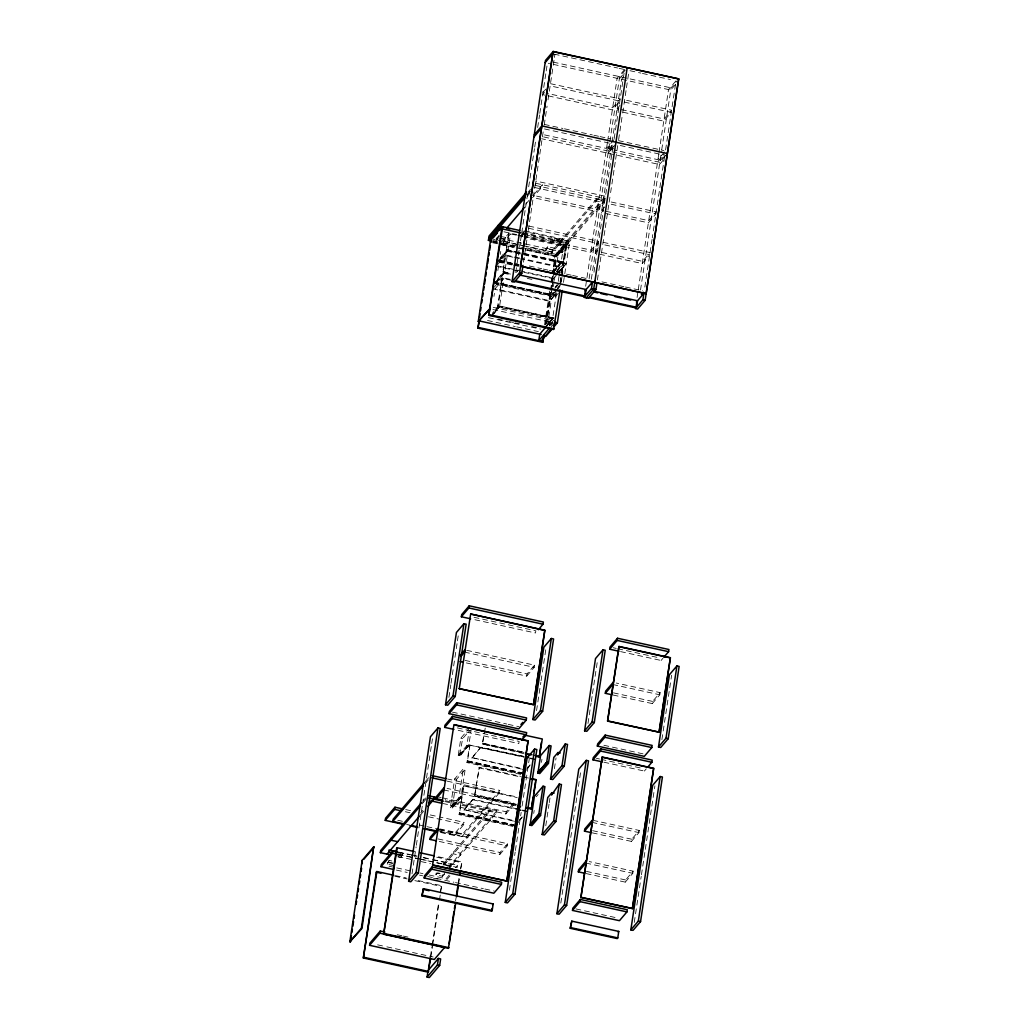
<?xml version="1.0" encoding="UTF-8"?>
<svg xmlns="http://www.w3.org/2000/svg" width="1029" height="1029" viewBox="0 0 1029 1029"><rect width="100%" height="100%" fill="white"/><g stroke="black" fill="none" stroke-linecap="round" stroke-linejoin="round"><path stroke-width="0.75" stroke-dasharray="5 3.75" d="M393.888 865.633L387.213 864.167L389.181 860.385L391.843 860.977M387.213 864.167L389.181 860.385M398.069 857.028L400.744 857.607L402.699 853.826L396.024 852.372M400.744 857.607L402.699 853.826M497.11 237.673L496.775 239.847L501.432 240.863M497.084 239.821L499.052 236.04L498.769 237.84M493.946 296.403L494.409 293.342M497.856 270.524L498.525 266.099L507.194 255.951L504.737 272.209L496.068 282.358M500.3 254.395L500.737 251.436M505.728 237.493L503.76 241.288L505.728 237.493L500.377 236.336M412.024 873.827L416.115 846.816M416.346 845.233L419.948 821.399M420.192 819.817L422.353 805.514M422.597 803.932L430.289 753.087M430.521 751.504L431.485 745.15M431.73 743.555L432.45 738.796M547.492 325.305L553.268 318.553L497.65 306.385L497.895 305.6L553.358 317.768L546.425 325.897M510.474 274.087L502.782 272.415L503.04 271.63L510.718 273.302M514.178 252.092L506.127 250.369L506.371 249.571L563.223 262.009L562.979 262.794M510.062 279.322L502.384 277.637L498.023 306.436L492.75 312.623M519.632 258.022L505.805 254.999L503.168 272.466L495 282.036M498.975 306.05L493.11 313.421M504.12 272.08L496.325 281.702M507.451 250.034L500.621 258.523M499.129 306.539L492.286 314.051M504.274 272.556L495.451 282.229M507.606 250.51L498.782 260.183M448.901 697.405L450.805 684.825M451.036 683.256L457.223 642.405M457.455 640.835L458.407 634.546M515.722 272.569L520.288 242.381M520.533 240.799L521.497 234.445M521.729 232.85L525.33 209.028M525.575 207.434L527.504 194.725M528.7 186.776L534.463 148.652M534.707 147.07L535.672 140.716M537.665 127.506L539.569 114.939M539.801 113.37L545.987 72.506M546.219 70.937L547.171 64.647M523.478 262.189L528.044 232.001M528.276 230.419L531.877 206.585M532.122 205.003L533.086 198.648M533.318 197.053L539.569 155.752M539.813 154.157L543.415 130.336M544.225 124.998L547.068 106.141M548.02 99.864L554.207 59M554.438 57.431L554.914 54.293M535.337 185.413L535.993 181.078L605.206 196.217L604.55 200.552L557.628 255.501L516.815 246.574M435.91 874.817L436.18 873.016L442.856 874.47L442.586 876.284L435.91 874.817L437.595 872.849L444.271 874.303L444.541 872.502M540.328 188.86L540.649 186.686M460.941 797.385L452.181 808.125L450.329 807.726L454.677 778.927L463.346 768.792L465.198 769.19L461.031 796.78L451.654 807.392L460.941 797.385L451.654 807.392M468.812 745.343L459.526 755.35L468.812 745.343L460.053 756.083L458.201 755.685L460.838 738.205L468.542 729.188M459.526 755.35L468.902 744.739L471.128 729.947M452.361 806.929L456.529 779.339L465.198 769.19M459.616 754.746L462.69 738.616L469.43 730.731M430.495 956.263L431.948 946.731M432.18 945.136L438.676 902.253M440.116 892.722L441.634 885.699L415.42 879.975M444.721 863.022L444.451 864.823L451.126 866.289L451.397 864.476L444.721 863.022L443.036 864.99M430.829 957.189L432.502 946.063M432.746 944.481L439.229 901.584M439.473 900.002L441.634 885.699M449.223 875.036L446.097 878.702L445.763 880.875L449.943 875.988M450.329 807.726L458.985 797.578L463.346 768.792M458.201 755.685L466.857 745.536L469.018 731.246M440.618 832.487L454.458 835.509L454.792 833.349L464.169 822.351L439.563 816.975M460.323 797.243L461.031 796.78M512.866 826.403L459.088 814.646L463.436 785.847L517.69 797.063M520.738 774.361L466.96 762.592L469.597 745.125L523.851 756.341M516.339 826.107L459.487 813.669L463.912 785.294M524.211 774.065L467.359 761.627L470.073 744.572M459.088 814.646L459.641 813.489L513.432 825.258M466.96 762.592L467.513 761.447L521.291 773.203M546.052 248.671L545.782 250.471L547.75 246.69L554.412 248.143L554.142 249.957L552.457 251.938L552.727 250.124L546.052 248.671L547.75 246.69M513.51 821.091L464.105 809.669L473.018 799.224L516.326 808.704M521.369 769.049L471.977 757.627L480.89 747.183L524.198 756.649M432.9 859.858L457.571 865.26L457.249 867.434L418.404 858.739M440.489 831.856L462.021 836.577L462.355 834.403L499.888 790.452L447.602 779.017M454.458 835.509L463.847 824.525L464.169 822.351M552.972 249.893L552.637 252.054L526.256 246.291M554.592 238.664L552.637 242.445L554.592 238.664L561.268 240.13L559.313 243.912L559.583 242.098M455.615 900.722L456.091 897.545M458.252 883.242L459.217 876.888M460.413 868.952L461.944 861.929L435.73 856.205M458.574 884.168L459.539 877.814M460.979 868.283L461.944 861.929M544.534 324.894L548.251 300.365L556.908 290.217M549.666 291.027L549.216 293.985L551.145 291.721M551.004 282.152L551.673 277.714L555.711 273.097M464.015 810.273L473.018 799.224M471.887 758.219L480.89 747.183M549.589 294.243L551.66 292.468M545.306 324.83L555.969 254.356L567.442 240.915L522.732 231.126M516.301 804.305L474.819 795.237L474.575 796.022L479.308 767.274L520.79 776.355M516.146 804.485L474.665 795.417L479.308 767.274M523.838 753.652L482.447 743.967L482.691 743.182L524.173 752.263M524.018 752.443L482.537 743.375L484.093 733.021M545.872 324.161L550.669 292.39M552.11 282.859L556.2 255.861M546.193 324.058L549.627 301.317L556.843 292.879M496.634 284.377L550.412 296.146L551.132 291.374M551.377 289.792L552.097 285.02M552.341 283.438L553.525 278.126L519.722 270.73M553.756 274.1L556.393 256.62L566.001 245.378L524.507 236.31M485.225 728.146L482.344 744.572M546.631 323.762L550.103 300.777L494.782 288.673M551.956 288.467L550.888 295.593L494.036 283.155M552.187 287.001L553.525 278.126M557.628 255.501L558.284 251.166L605.206 196.217M547.505 325.486L551.467 299.298L549.242 298.809L553.422 293.921L555.647 294.41L555.274 296.815L553.049 296.326L553.422 293.921M556.599 289.895L549.293 298.449L551.518 298.937L552.457 292.738M553.396 286.538L554.091 281.895M554.335 280.338L554.798 277.251L557.937 273.585M555.789 270.691L558.13 255.205L562.31 250.304L560.085 249.828L559.725 252.234L561.95 252.722L565.075 249.057L562.85 248.568L559.725 252.234M549.525 325.936L550.116 322.038M561.95 252.722L562.31 250.304M556.393 274.28L559.519 270.614L559.879 268.209L562.104 268.698L566.284 263.81L564.059 263.321L556.483 272.08M562.85 248.568L563.21 246.163M552.56 319.016L544.946 327.428M556.445 293.291L552.74 317.807L546.965 324.572M558.991 276.441L557.885 283.837L554.991 287.22M559.223 274.962L560.342 267.579M563.673 245.519L561.217 261.79L552.547 271.939L555.004 255.668L567.391 241.275L569.616 241.764L566.336 263.437L555.892 275.669M561.744 262.524L561.834 261.752L552.457 272.544M560.033 282.268L561.229 274.331M561.474 272.736L562.194 267.977L520.7 258.909M560.496 281.727L560.985 278.55M561.937 272.196L562.657 267.424L521.176 258.356M492.981 242.034L556.856 256.08L554.219 273.547L563.352 262.845L566.001 245.378M560.303 285.033L561.512 277.097M561.744 275.502L566.555 243.732L528.006 235.307M561.95 277.264L560.779 285.007L557.641 288.673M562.078 276.441L567.442 240.915M563.468 282.396L566.284 263.81M488.466 811.212L488.145 813.373L443.139 803.533M496.827 810.685L449.905 865.633L449.57 867.794L496.505 812.859L496.827 810.685L445.158 799.392M462.021 836.577L499.567 792.613L499.888 790.452M596.19 201.079L596.511 198.906M439.293 841.452L499.708 854.662L500.03 852.501L507.541 843.703L439.383 828.795M445.454 800.729L505.869 813.939L506.191 811.778L513.703 802.98L447.088 788.42M466.291 662.908L526.707 676.117L527.041 673.956L534.54 665.158L466.381 650.251M585.668 286.229L605.849 152.781L613.361 143.983L593.424 275.849M607.367 142.748L606.184 150.607L611.818 144.021M607.612 141.179L617.117 78.32L624.629 69.535L613.927 140.253M589.102 278.769L609.592 143.237M609.837 141.668L619.664 76.648L625.298 70.049M591.328 279.258L610.3 153.745L612.178 151.559M499.708 854.662L507.207 845.877L507.541 843.703M513.703 802.98L513.368 805.154L505.869 813.939M526.707 676.117L534.218 667.332L534.54 665.158M597.386 280.004L598.595 272.055M598.827 270.46L603.882 237.107M604.113 235.512L605.078 229.158M605.322 227.576L607.727 211.691M607.959 210.096L608.924 203.742L655.885 214.019L648.373 222.817L604.537 213.222M609.168 202.147L610.364 194.211M610.609 192.616L614.21 168.795M614.454 167.2L615.406 160.846M615.651 159.263L617.812 144.96M618.622 139.648L622.416 114.502M622.661 112.933L626.224 89.369M626.455 87.787L628.835 72.081M509.394 890.201L515.169 852.076M515.4 850.481L521.176 812.357M522.127 806.003L529.343 758.347M536.559 710.602L540.842 682.317M541.074 680.748L546.065 647.743M533.729 813.437L534.192 810.415M541.447 762.399L541.936 759.222M545.782 825.734L549.036 804.163M549.28 802.62L549.975 797.989M554.399 768.714L556.046 757.871M637.092 297.471L638.044 291.117M638.289 289.535L657.274 164.023L664.773 155.238L652.283 237.84M658.792 154.003L657.595 161.849L664.168 154.157M659.023 152.421L668.528 89.574L676.04 80.776L674.612 90.205M640.514 290.011L661.493 151.34M661.724 149.771L671.088 87.889L676.709 81.291M644.836 287.091L652.039 239.435M665.583 149.925L670.574 116.92M670.805 115.351L674.381 91.774M560.818 903.089L566.58 864.965M566.825 863.37L576.922 796.652M577.153 795.057L580.755 771.236M587.983 723.477L591.07 703.039M591.315 701.469L592.267 695.192M592.498 693.61L597.489 660.618M586.144 873.57L625.272 882.123L625.606 879.962L633.118 871.164L589.283 861.582M592.292 832.847L631.433 841.413L631.767 839.24L639.266 830.454L593.874 820.525M613.143 695.025L652.283 703.579L652.605 701.418L660.116 692.62L616.281 683.037M603.869 762.193L644.373 771.055L644.707 768.882M620.59 651.601L661.094 660.464L661.428 658.29M625.272 882.123L632.784 873.338L633.118 871.164M631.433 841.413L638.945 832.615L639.266 830.454M652.283 703.579L659.782 694.794L660.116 692.62M634.25 922.434L641.221 876.361M641.453 874.766L645.054 850.944M645.299 849.349L654.907 785.809M661.891 739.632L666.882 706.64M667.126 705.071L671.641 675.204M542.965 92.469L545.782 89.176M544.508 92.443L542.63 94.642L612.345 109.884L619.844 101.099L550.142 85.857M619.342 78.809L624.976 72.223M623.445 77.098L621.567 79.297L610.634 151.585L613.451 148.292M528.366 191.793L530.449 189.349M527.581 194.159L530.398 190.854M527.041 195.124L530.154 191.484M527.26 196.32L530.076 193.028M499.284 235.126L495.412 239.654L495.09 241.815L497.985 238.419M525.755 204.128L528.867 200.488M534.051 194.417L542.347 184.705L542.013 186.879L533.717 196.59M500.969 242.51L509.149 232.953L506.5 250.42L498.332 259.99M619.934 105.395L617.117 108.688L664.091 118.965L671.59 110.18L624.629 99.903M501.856 244.053L510.525 233.905L508.069 250.163L499.399 260.311M616.795 110.862L618.673 108.662M506.371 249.571L516.97 252.118M521.42 234.882L523.298 232.683M505.805 254.999L496.673 265.688L518.192 270.395M521.098 237.043L523.915 233.75M614.017 139.648L606.505 148.446L543.003 134.555M503.04 271.63L510.564 273.482M608.409 151.096L613.104 145.603M495.978 282.962L504.647 272.814L495.888 283.567M610.956 149.411L613.773 146.118M608.075 153.27L615.586 144.472M494.216 287.207L502.384 277.637M495.103 288.75L503.773 278.602L499.592 306.192L490.936 316.327M675.448 84.558L670.754 90.05L548.277 63.271M516.532 272.325L518.41 270.125M497.895 305.6L554.592 318.218M491.798 315.813L499.502 306.783L493.637 314.154M565.435 246.651L569.616 241.764M604.55 207.073L601.746 210.379L648.707 220.643L656.219 211.858L609.245 201.581M601.412 212.54L603.29 210.34M552.367 273.135L561.834 261.919M553.075 272.672L561.744 262.356M563.223 262.009L518.5 252.452M555.763 272.736L552.624 276.402L554.85 276.891M556.805 271.515L564.111 262.961L566.336 263.437M558.335 272.492L562.657 267.424M664.49 151.996L657.93 159.688L614.094 150.093M665.454 155.752L659.821 162.338L542.669 136.716M663.255 160.112L659.499 164.511L541.653 138.735M551.57 291.914L549.036 295.182L551.917 291.799M555.609 287.348L557.692 285.046M555.519 287.953L558.413 284.403M550.412 296.146L553.769 292.21M557.628 287.696L559.557 285.445M556.548 290.255L559.673 286.589M553.049 296.326L556.187 292.66M551.518 298.937L556.74 292.828M555.274 296.815L558.4 293.149M595.585 251.089L598.402 247.796M598.068 249.97L595.251 253.263L642.225 263.54L649.723 254.742L602.762 244.478M544.856 328.032L553.268 318.373M549.602 325.061L553.448 320.546M550.271 324.945L552.341 322.527M550.747 325.691L552.817 323.26M550.952 327.235L554.091 323.569M425.466 781.423L428.591 777.757M426.186 782.362L428.27 779.918M460.233 754.874L468.902 744.739M423.472 800.408L425.543 797.977M423.138 802.581L426.25 798.941M420.81 812.794L422.88 810.363M420.488 814.968L423.601 811.315M451.744 806.787L460.413 796.639M443.229 864.167L490.151 809.231L489.83 811.405L442.907 866.341M527.092 768.303L530.064 764.817M527.002 768.907L529.974 765.422M451.397 864.476L449.712 866.457L444.374 865.286M442.586 876.284L444.271 874.303M449.441 868.257L451.126 866.289M455.487 867.704L457.571 865.26M536.25 796.768L538.18 794.517M519.221 820.345L522.192 816.872M520.121 819.791L522.102 817.476M661.094 660.464L662.972 658.264M644.373 771.055L646.251 768.856M554.232 54.138L617.58 67.991M619.124 68.326L625.298 69.689M629.967 70.705L640.874 73.085M642.43 73.432L670.471 79.567M553.229 62.113L671.088 87.889M550.464 83.683L620.178 98.925L612.667 107.723L546.065 93.15M624.294 102.077L671.268 112.341L663.756 121.139L619.921 111.544M544.315 124.406L562.902 128.471M564.445 128.805L592.331 134.902M593.887 135.249L598.531 136.265M600.074 136.6L610.917 138.966M618.468 140.626L651.344 147.816M652.913 148.15L663.872 150.556M544.521 128.934L612.499 143.803M620.268 145.501L666.998 155.713M535.672 183.252L604.885 198.391L557.95 253.327L499.502 240.542M535.093 185.361L604.795 200.616L597.296 209.401L530.681 194.828M534.758 187.535L604.473 202.777L596.961 211.575L530.359 197.002M528.932 226.084L598.646 241.326L591.135 250.124L524.52 235.551M603.097 242.304L650.058 252.581L642.546 261.366L598.711 251.783M528.61 228.258L598.312 243.5L590.8 252.285L524.198 237.725M524.597 230.753L567.661 240.169L567.339 242.342L522.732 232.58M522.398 233.3L567.12 243.076L555.634 256.517L524.79 249.777M554.322 240.477L560.998 241.931M521.832 233.956L526.462 234.972M503.94 231.795L516.828 234.625M518.359 234.959L522.976 235.975M516.352 235.178L508.673 233.493L506.036 250.96L562.889 263.398L565.526 245.931L524.044 236.863M517.896 235.512L522.5 236.516M500.107 238.136L505.445 239.307M547.467 248.491L554.142 249.957M499.837 238.381L515.722 241.751M516.751 242.072L558.284 251.166M502.988 241.198L518.5 244.593M520.057 244.928L524.713 245.957M490.28 238.522L498.512 240.336M492.737 240.529L497.367 241.532M503.541 242.883L520.494 246.6M526.668 247.938L555.969 254.356M555.904 254.716L558.13 255.205M492.415 241.236L515.259 246.227M499.541 244.195L514.899 247.552M516.442 247.886L556.393 256.62M492.415 242.69L500.12 244.375M501.663 244.722L513.998 247.41M506.281 250.176L563.133 262.614M515.336 252.375L563.352 262.845M513.021 257.224L505.342 255.539L502.692 273.007L510.384 274.692M514.564 257.559L519.169 258.562M559.519 270.614L561.744 271.103M556.753 271.875L558.979 272.351M529.305 265.996L541.691 268.698M543.235 269.045L547.891 270.061M549.435 270.395L571.121 275.142M572.677 275.476L589.707 279.206M601.952 281.882L623.87 286.679M625.439 287.014L642.662 290.783M497.547 259.913L512.918 263.27M514.449 263.604L519.066 264.607M498.782 260.35L518.886 264.749M498.692 260.954L512.828 263.874M514.153 264.337L518.963 265.212M498.833 261.032L515.735 264.723M498.898 261.443L512.738 264.466M514.268 264.813L518.873 265.816M498.435 261.996L512.262 265.019M513.793 265.353L518.41 266.37M552.573 276.762L554.798 277.251M496.21 266.241L511.567 269.598M513.111 269.932L517.716 270.949M523.864 272.286L553.062 278.679M502.949 272.222L510.847 274.138M527.285 278.383L531.89 279.399M511.13 280.21L501.908 278.19L497.56 306.989L552.882 319.08M494.216 281.959L551.068 294.384L497.136 282.808M494.126 282.551L550.978 294.989L495.361 283.001M492.775 288.892L549.627 301.317M497.804 306.205L553.345 318.54M493.213 307.349L554.888 320.842M492.891 309.523L553.023 322.669M498.113 319.144L507.336 321.164M508.866 321.498L513.484 322.514M515.014 322.849L519.619 323.852M531.916 326.54L536.533 327.544M488.428 317.678L540.662 329.113M487.489 320.482L515.246 326.553M516.777 326.9L538.373 331.621M474.06 617.31L535.852 630.828L535.53 632.989L472.182 619.136M613.13 647.73L616.242 648.411M617.799 648.746L659.872 657.955M464.503 652.09L534.218 667.332M612.821 684.517L659.782 694.794M465.069 660.399L527.041 673.956M613.464 692.851L652.605 701.418M452.438 712.145L506.667 724.004M508.21 724.352L519.053 726.718M603.92 745.279L643.061 753.845M457.326 727.902L519.13 741.42L518.796 743.594L455.461 729.741M596.408 758.322L599.521 759.003M601.077 759.351L643.138 768.547M460.838 738.205L462.69 738.616M482.601 743.787L524.083 752.868M482.447 743.967L523.928 753.048M530.385 758.013L535.029 759.029M469.597 745.125L523.375 756.894M480.8 747.787L524.108 757.254M530.295 758.605L534.926 759.621M466.857 745.536L468.709 745.935M471.977 757.627L521.471 768.444M467.603 760.843L521.394 772.599M467.449 761.023L524.301 773.461M467.423 762.052L521.201 773.808M525.395 777.358L528.469 778.027M478.832 767.827L520.327 776.895M454.677 778.927L456.529 779.339M447.268 781.178L499.567 792.613M463.436 785.847L517.227 797.604M474.729 795.829L516.211 804.91M474.575 796.022L516.429 805.141M443.666 789.912L515.966 805.694M591.984 822.351L638.945 832.615M522.513 810.055L527.157 811.071M472.928 799.829L516.236 809.308M522.423 810.659L527.054 811.675M458.985 797.578L460.838 797.989M436.489 796.523L441.132 797.539M442.676 797.887L506.191 811.778M592.627 830.673L631.767 839.24M444.824 801.552L496.505 812.859M464.105 809.669L513.6 820.486M459.731 812.884L513.522 824.653M459.577 813.064L516.429 825.502M459.551 814.093L513.33 825.85M405.722 809.579L411.883 810.916M430.341 814.955L438.02 816.64M405.4 811.74L410.018 812.756M428.463 816.782L463.847 824.525M397.747 820.28L402.365 821.283M419.279 824.988L425.44 826.326M426.971 826.673L437.737 829.027M439.28 829.361L462.355 834.403M439.409 829.979L454.792 833.349M437.505 830.622L507.207 845.877M585.823 863.061L632.784 873.338M406.648 824.461L409.722 825.129M438.071 838.944L500.03 852.501M586.466 871.396L625.606 879.962M436.708 857.196L461.378 862.598M398.364 852.012L416.989 856.089M423.189 857.44L430.958 859.138M432.502 859.485L444.914 862.199L444.592 864.36L435.28 862.328M398.982 852.449L409.774 854.803M411.317 855.138L417.478 856.488M423.652 857.839L431.357 859.524M398.043 854.186L419.768 858.932M421.311 859.266L433.723 861.98M398.223 854.327L417.157 858.662M395.753 854.173L402.429 855.639M395.676 854.636L401.014 855.806M397.901 856.501L414.97 860.231M421.183 861.595L430.482 863.627M388.898 862.199L392.911 863.074M387.483 862.366L392.821 863.537M389.039 866.225L395.2 867.576M396.744 867.91L410.622 870.946M419.883 872.965L422.958 873.647M429.132 874.997L446.097 878.702M427.588 876.476L453.93 882.239M455.474 882.573L483.36 888.67M484.903 889.017L494.203 891.05M575.944 908.929L618.21 918.164M396.422 870.084L407.214 872.438M419.549 875.139L422.636 875.808M433.428 878.174L438.058 879.19M395.38 875.589L406.172 877.943M394.814 876.245L407.15 878.946M414.854 880.631L441.068 886.368M397.22 934.731L401.85 935.747M403.394 936.081L408.011 937.097M377.617 944.841L385.322 946.526M386.865 946.86L433.119 956.983M499.309 260.916L507.979 250.767L499.309 260.916M453.866 851.716L453.545 853.89L460.207 855.343L460.542 853.182L453.866 851.716M551.274 251.873L550.952 254.034L597.875 199.099L598.209 196.925L551.274 251.873M561.911 239.41L561.59 241.583L568.265 243.05L568.587 240.876L561.911 239.41"/><path stroke-width="1.5" d="M349.86 941.792L362.169 860.347L373.656 846.906L361.951 928.48L349.86 941.792L361.333 928.351L373.656 846.906M350.477 941.921L351.416 935.657M351.892 932.531L352.368 929.393M352.844 926.267L353.552 921.56M354.027 918.434L354.503 915.295M356.163 904.337L356.626 901.198M357.102 898.073L357.577 894.934M358.053 891.809L358.529 888.67M359.237 883.975L359.713 880.837M360.189 877.711L360.652 874.573M361.128 871.447L361.603 868.309M362.311 863.614L362.169 860.347M430.585 958.771L428.103 972.148L363.34 957.973L376.305 872.206L376.871 871.537L393.837 875.255M363.34 957.973L376.871 871.537M390.145 854.803L380.357 852.668L380.691 850.494L421.401 802.839M403.702 824.409L385.245 820.37L385.579 818.209L394.956 807.225L402.648 808.897M393.335 869.402L381 866.701L381.335 864.54L392.808 851.099L397.438 852.102M369.578 945.317L379.933 933.2L444.695 947.362L434.341 959.478L369.578 945.317L369.9 943.156L380.254 931.026L384.885 932.042M403.574 823.792L392.808 821.438L393.142 819.264L424.424 782.645M385.245 820.37L394.634 809.386L394.956 807.225M391.329 838.043L390.994 840.204L397.67 841.671M379.933 933.2L380.254 931.026M381 866.701L392.486 853.26L392.808 851.099M455.693 903.23L448.4 948.365L383.637 934.203L396.615 848.423L397.181 847.767L414.134 851.485M491.077 240.94L488.415 240.362L489.071 236.027L526.604 192.076M383.637 934.203L397.181 847.767M478.266 321.498L490.37 308.185L478.266 321.498L490.576 240.053L502.062 226.612L519.645 230.457M544.187 335.287L542.669 342.297L477.893 328.135L479.102 320.186M479.578 317.009L480.067 313.794M480.543 310.668L481.019 307.478M481.726 302.835L482.202 299.696M482.678 296.571L483.18 293.188M483.617 290.307L484.144 286.834M484.569 284.043L485.276 279.348M485.752 276.209L486.305 272.531M486.794 269.354L487.27 266.177M487.643 263.681L488.363 258.986M488.826 255.848L489.302 252.722M489.675 250.304L490.396 245.532M477.893 328.135L479.424 321.125M498.126 227.203L498.448 225.029M499.374 225.737L499.052 227.911L501.715 228.489M489.753 308.057L502.062 226.612M560.02 289.985L553.576 329.512L488.814 315.35L489.778 308.996M488.814 315.35L502.679 226.74L499.554 230.406M408.603 881.287L430.456 736.713L437.968 727.927L440.193 728.416L418.327 872.978L410.828 881.776L408.603 881.287L416.102 872.489L437.968 727.927M445.493 704.775L456.426 632.488L463.925 623.69L466.15 624.179L455.217 696.466L447.718 705.264L445.493 704.775L452.992 695.977L463.925 623.69M453.918 729.394L444.644 727.374L444.978 725.201L452.477 716.416L526.642 732.635L526.308 734.796L521.613 740.288M470.639 618.802L461.365 616.77L461.699 614.609L469.211 605.811L543.363 622.03L543.029 624.204L538.347 629.697M522.989 265.366L521.793 273.315L514.281 282.1L512.056 281.612L545.511 60.428L553.178 51.45L678.754 78.911L646.122 293.779L520.545 266.318L553.178 51.45M434.289 797.012L433.968 799.186L427.742 806.466M424.167 877.969L424.488 875.808L432 867.01L501.715 882.252L501.38 884.425L493.869 893.211L424.167 877.969L431.678 869.183L432 867.01M429.993 839.42L430.328 837.246L437.839 828.461L437.505 830.622L429.993 839.42L436.193 840.77M436.155 798.697L436.489 796.523L443.988 787.738L443.666 789.912L436.155 798.697L442.354 800.047M449.017 713.637L449.351 711.476L456.85 702.678L526.565 717.933L526.231 720.094L518.732 728.892L449.017 713.637L456.529 704.852L456.85 702.678M421.929 895.86L423.472 888.696L493.174 903.951L492.196 910.446L491.63 911.115L421.929 895.86L423.472 888.696M444.644 727.374L452.155 718.576L452.477 716.416M461.365 616.77L468.877 607.985L469.211 605.811M512.056 281.612L519.568 272.826L553.023 51.63L678.754 78.911M432.579 865.029L453.943 724.609L528.096 740.829L506.898 881.068L432.579 865.029L506.898 881.068M459.256 688.658L470.665 614.017L544.83 630.237L533.562 704.685L459.256 688.658L533.562 704.685M427.086 977.061L428.064 970.553L438.418 958.436L440.644 958.925L439.666 965.421L429.312 977.55L427.086 977.061L437.441 964.945L438.418 958.436M428.578 968.971L430.263 957.845M449.12 943.606L450.805 932.493M451.281 929.316L451.77 926.139M452.245 922.962L453.93 911.835M454.406 908.658L454.895 905.481M456.336 895.95L458.008 884.837M459.693 873.711L460.169 870.534M456.657 896.876L458.329 885.763M460.014 874.637L460.503 871.46M542.669 342.297L543.389 337.538M554.065 326.334L554.541 323.157M554.219 326.502L557.358 322.836L562.246 290.474M491.63 911.115L492.029 908.504M585.54 290.178L584.549 296.686L514.847 281.444M596.91 283.181L595.945 289.535L588.434 298.32L583.996 297.342L591.495 288.557L592.46 282.203M594.929 281.097L593.72 289.046L586.221 297.831M506.731 881.248L528.096 740.829M533.652 703.296L544.83 630.237M516.404 824.049L516.854 821.013M517.06 822.261L515.941 827.072M518.912 809.99L519.375 806.929M525.137 768.843L523.812 775.03M505.252 902.42L527.118 757.859L534.617 749.061L536.842 749.549L514.989 894.124L507.477 902.909L505.252 902.42L512.764 893.635L534.617 749.061M532.906 719.541L543.839 647.254L551.351 638.469L553.576 638.958L542.643 711.245L535.131 720.03L532.906 719.541L540.418 710.756L551.351 638.469M526.719 808.048L531.337 809.051L533.138 797.115M533.601 794.054L535.453 781.796M536.135 756.341L539.209 757.01L539.543 755.62M539.608 754.321L541.395 742.501M531.337 809.051L536.16 779.712L531.543 778.709M539.209 757.01L542.309 738.989L525.407 735.298M530.231 823.959L534.398 796.369L543.068 786.22L544.92 786.632L540.559 815.418L531.903 825.567L530.038 825.155L539.415 814.544L538.887 813.81L530.128 824.563M538.09 771.904L540.559 755.646L549.216 745.498L551.081 745.909L548.431 763.377L539.762 773.525L537.91 773.113L547.377 761.897L538.09 771.904L541.601 768.663M538 772.509L538.72 772.046M538.797 814.415L540.559 815.418M538.887 813.81L543.068 786.22M537.91 773.113L546.669 762.373M546.759 761.769L549.216 745.498M551.93 792.626L551.557 795.031L559.236 784.072L561.461 784.548L555.866 821.541L544.38 834.982L542.154 834.493L547.75 797.514L551.93 792.626L554.155 793.102M557.988 752.508L557.628 754.913L565.294 743.954L567.519 744.43L564.239 766.116L552.766 779.558L550.541 779.082L553.821 757.395L557.988 752.508L560.213 752.984M542.154 834.493L553.641 821.052L559.236 784.072M550.541 779.082L562.014 765.64L565.294 743.954M636.951 301.433L635.973 307.928L589 297.664M678.587 79.092L645.144 300.288L637.633 309.073L635.407 308.597L642.919 299.799L643.871 293.445M556.908 913.726L578.774 769.152L586.286 760.367L588.511 760.855L566.645 905.417L559.133 914.215L556.908 913.726L564.419 904.928L586.286 760.367M584.575 730.847L595.508 658.56L603.007 649.762L605.232 650.251L594.299 722.538L586.8 731.323L584.575 730.847L592.074 722.049L603.007 649.762M602.312 761.859L592.961 759.814L593.283 757.64L600.795 748.855L652.206 760.097L651.884 762.27L648.129 766.656M619.034 651.254L609.683 649.209L610.017 647.048L617.516 638.25L668.94 649.505L668.606 651.666L663.911 657.158M572.484 910.408L572.806 908.234L580.317 899.449L627.278 909.726L626.957 911.887L619.445 920.685L572.484 910.408L579.983 901.623L580.317 899.449M578.311 871.859L578.645 869.685L586.144 860.9L585.823 863.061L578.311 871.859L584.575 873.222M584.472 831.136L584.794 828.962L592.305 820.177L591.984 822.351L584.472 831.136L590.736 832.5M597.334 746.076L597.656 743.916L605.168 735.118L652.129 745.395L651.807 747.556L644.295 756.354L597.334 746.076L604.846 737.291L605.168 735.118M605.309 693.314L605.644 691.141L613.155 682.356L612.821 684.517L605.309 693.314L611.573 694.678M570.233 928.299L571.79 921.135L618.751 931.412L617.773 937.908L617.207 938.577L570.233 928.299L571.79 921.135M592.961 759.814L600.46 751.016L600.795 748.855M609.683 649.209L617.194 640.424L617.516 638.25M580.896 897.468L602.261 757.048L653.672 768.303L632.462 908.53L580.896 897.468L602.261 757.048M607.573 721.097L618.982 646.456L670.394 657.698L659.139 732.159L607.573 721.097L618.982 646.456M632.308 908.71L653.672 768.303M658.984 732.339L670.394 657.698M630.828 929.894L652.682 785.32L660.194 776.522L662.419 777.011L640.552 921.585L633.041 930.37L630.828 929.894L638.327 921.096L660.194 776.522M658.483 747.003L669.416 674.728L676.915 665.93L679.14 666.419L668.22 738.706L660.708 747.491L658.483 747.003L665.995 738.217L676.915 665.93M545.177 62.589L552.689 53.804M534.257 134.876L541.91 125.898L667.332 153.553M533.922 137.05L541.434 128.252M627.175 67.85L594.711 282.538M488.736 238.188L526.333 194.172M488.415 240.362L524.97 197.555M493.29 237.738L497.457 232.85M491.438 241.699L490.872 242.355L490.576 240.053M506.757 228.155L524.391 207.511M545.975 326.888L539.762 334.155L538.772 340.663L549.126 328.547M540.997 341.152L551.351 329.023M545.872 336.277L552.136 328.946M584.974 290.847L592.485 282.049M641.414 294.423L643.292 292.223M636.385 302.089L643.897 293.291M470.665 614.017L544.675 630.417M460.143 655.409L464.838 649.916L464.503 652.09L460.748 656.476M392.808 821.438L423.048 786.027M363.829 859.266L374.273 847.034M380.357 852.668L420.038 806.221M429.106 803.083L431.177 800.652M387.033 854.121L419.446 816.177M520.931 724.519L522.809 722.319M522.886 737.021L524.764 734.835M544.495 765.28L547.377 761.897M538.617 772.65L541.511 769.268M545.357 764.753L547.287 762.502M536.16 779.712L531.08 779.249M530.038 825.155L539.505 813.939M530.758 824.692L533.639 821.309M536.533 817.926L539.415 814.544M492.621 904.607L493.174 903.951M618.185 932.068L618.751 931.412M507.233 228.309L509.908 228.888M502.358 228.914L520.854 232.966M520.713 266.138L646.276 293.599M519.568 272.826L521.793 273.315M591.495 288.557L595.945 289.535M642.919 299.799L645.144 300.288M519.491 274.962L586.106 289.522L585.115 296.03L515.413 280.788M593.682 291.181L637.517 300.764L636.527 307.272L589.566 297.008M594.685 292.185L597.81 292.866M600.949 293.548L607.213 294.924M615.033 296.635L621.297 297.998M624.423 298.693L630.687 300.056M555.133 322.347L557.358 322.836M489.38 314.694L554.142 328.856M479.45 320.971L541.125 334.464M478.459 327.479L543.222 341.641M468.877 607.985L543.029 624.204M617.194 640.424L668.606 651.666M620.384 646.984L670.239 657.878M460.092 661.557L463.191 662.226M607.727 720.905L659.139 732.159M540.418 710.756L542.643 711.245M592.074 722.049L594.299 722.538M665.995 738.217L668.22 738.706M452.992 695.977L455.217 696.466M456.529 704.852L526.231 720.094M604.846 737.291L651.807 747.556M452.155 718.576L526.308 734.796M600.46 751.016L651.884 762.27M455.332 725.136L527.941 741.021M602.106 757.241L651.962 768.136M525.845 753.434L531.993 754.784M535.067 755.453L539.672 756.456M525.369 753.987L529.986 754.99M525.742 756.997L528.842 757.666M562.014 765.64L564.239 766.116M546.579 762.965L548.431 763.377M522.925 769.383L526.012 770.065M522.32 776.689L525.395 777.358M432.219 775.647L446.059 778.683M431.884 777.821L445.737 780.844M527.195 807.495L531.8 808.498M517.497 806.029L520.571 806.697M516.326 808.704L519.413 809.373M517.78 809.643L520.867 810.312M553.641 821.052L555.866 821.541M428.952 795.841L437.389 797.694M428.63 798.015L443.28 801.218M432.27 801.154L441.582 803.199M515.053 821.438L518.14 822.107M394.634 809.386L400.783 810.736M411.266 825.477L417.414 826.814M425.106 828.499L435.872 830.853M409.851 825.76L417.542 827.445M423.704 828.782L436 831.471M420.308 852.822L434.187 855.858M396.808 851.678L389.052 849.98L388.73 852.141L391.83 852.822M392.486 853.26L397.104 854.276M581.051 897.288L632.462 908.53M431.678 869.183L501.38 884.425M579.983 901.623L626.957 911.887M416.102 872.489L418.327 872.978M512.764 893.635L514.989 894.124M564.419 904.928L566.645 905.417M638.327 921.096L640.552 921.585M376.305 872.206L380.936 873.209M422.906 889.352L429.106 890.715M422.482 895.204L492.196 910.446M570.799 927.644L617.773 937.908M384.203 933.547L448.966 947.709M437.441 964.945L439.666 965.421M363.893 957.317L428.669 971.479"/></g></svg>
